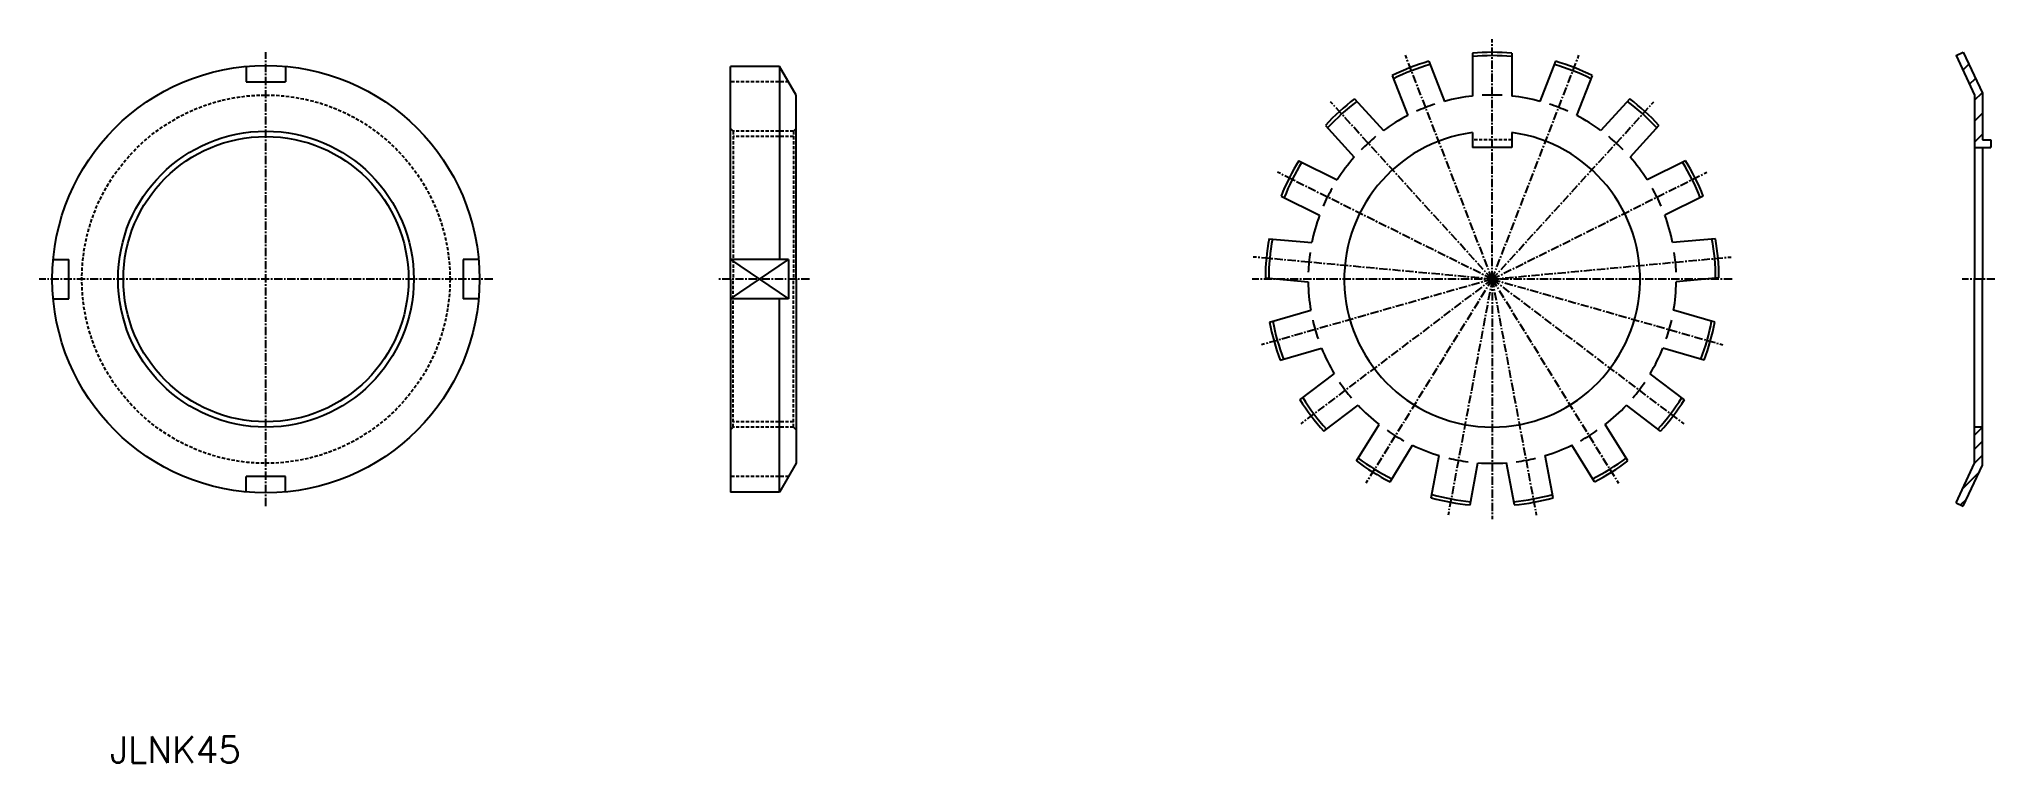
# Model space of a CAD drawing. Extents: x -20286 to -19844, y 30600 to 43224.
# Drawn here: x -20285.8 to -19988.3, y 38389 to 38499 of the extents above; entities outside this region: 3.
import ezdxf
from ezdxf.enums import TextEntityAlignment as Align

# ---------------------------------------------------------------- set-up
doc = ezdxf.new("R2010")
doc.units = 0
doc.header["$PDMODE"] = 1
doc.linetypes.add('CENTER', pattern=[2, 1.25, -0.25, 0.25, -0.25])
doc.linetypes.add('DASHED', pattern=[0.75, 0.5, -0.25])
doc.layers.get('0').update_dxf_attribs({"linetype": 'CONTINUOUS'})
doc.layers.add('CENTER', color=1, linetype='CENTER')
doc.styles.add('MISUMI', font='txt.shx')

# ---------------------------------------------------------------- blocks, each defined once
blk = doc.blocks.new('*X0')
at = {"color": 0, "linetype": 'CONTINUOUS'}
for p, q in [((-19991.4, 38438.8), (-19990.2, 38440)), ((-19991.4, 38436.68), (-19990.2, 38437.88)), ((-19991.4, 38434.56), (-19990.2, 38435.76)), ((-19993.22, 38430.62), (-19990.73, 38433.1)), ((-19993.52, 38428.2), (-19992.59, 38429.13))]:
    blk.add_line(p, q, dxfattribs=at)
blk = doc.blocks.new('*X1')
at = {"color": 0, "linetype": 'CONTINUOUS'}
for p, q in [((-19994.18, 38496.48), (-19994.12, 38496.54)), ((-19993.17, 38494.31), (-19992.27, 38495.21)), ((-19992.16, 38492.14), (-19991.26, 38493.04)), ((-19991.4, 38489.71), (-19990.25, 38490.87)), ((-19991.4, 38486.53), (-19990.2, 38487.73)), ((-19991.4, 38483.35), (-19990.2, 38484.55)), ((-19989.06, 38482.51), (-19988.9, 38482.67))]:
    blk.add_line(p, q, dxfattribs=at)

msp = doc.modelspace()

# ---------------------------------------------------------------- linework, layer by layer
at = {"color": 7, "linetype": 'CONTINUOUS'}
for p, q in [((-19988.23, 43224), (-19988.23, 43224)), ((-19988.23, 43223.54), (-19988.23, 43223.54)), ((-20067.77, 38496.88), (-20067.77, 38490.35)), ((-20061.77, 38496.88), (-20061.77, 38490.35)), ((-19994.2, 38496.5), (-19993.11, 38497.01)), ((-19994.2, 38496.5), (-19991.4, 38490.51)), ((-19993.11, 38497.01), (-19990.2, 38490.78)), ((-20254.3, 38494.87), (-20254.3, 38492.51)), ((-20248.3, 38494.87), (-20248.3, 38492.51)), ((-20180.64, 38462.51), (-20180.64, 38494.87)), ((-20173.16, 38494.87), (-20180.64, 38494.87)), ((-20170.64, 38490.51), (-20173.16, 38494.87)), ((-20173.16, 38494.87), (-20173.16, 38465.51)), ((-20079.98, 38493.48), (-20077.62, 38487.39)), ((-20074.39, 38495.64), (-20072.03, 38489.55)), ((-20055.15, 38495.64), (-20057.51, 38489.55)), ((-20049.56, 38493.48), (-20051.92, 38487.39)), ((-20254.3, 38492.51), (-20248.3, 38492.51)), ((-20170.64, 38462.51), (-20170.64, 38490.51)), ((-19991.4, 38490.51), (-19991.4, 38462.51)), ((-19990.2, 38490.78), (-19990.2, 38483.71)), ((-20085.71, 38489.93), (-20081.31, 38485.11)), ((-20043.83, 38489.93), (-20048.23, 38485.11)), ((-20090.14, 38485.89), (-20085.74, 38481.06)), ((-20067.77, 38484.81), (-20067.77, 38482.51)), ((-20061.77, 38484.81), (-20061.77, 38482.51)), ((-20039.4, 38485.89), (-20043.8, 38481.06)), ((-20061.77, 38482.51), (-20067.77, 38482.51)), ((-19991.4, 38482.51), (-19988.9, 38482.51)), ((-19990.2, 38483.71), (-19988.9, 38483.71)), ((-19990.2, 38482.51), (-19990.2, 38462.51)), ((-19988.9, 38483.71), (-19988.9, 38482.51)), ((-20094.2, 38480.52), (-20088.35, 38477.61)), ((-20035.34, 38480.52), (-20041.19, 38477.61)), ((-20096.87, 38475.15), (-20091.03, 38472.23)), ((-20032.67, 38475.15), (-20038.51, 38472.23)), ((-20098.72, 38468.67), (-20092.21, 38468.07)), ((-20030.82, 38468.67), (-20037.33, 38468.07)), ((-20283.66, 38465.51), (-20281.3, 38465.51)), ((-20281.3, 38459.51), (-20281.3, 38465.51)), ((-20218.94, 38465.51), (-20221.3, 38465.51)), ((-20221.3, 38465.51), (-20221.3, 38459.51)), ((-20171.79, 38465.51), (-20180.64, 38465.51)), ((-20171.79, 38465.51), (-20171.79, 38459.51)), ((-20180.64, 38462.51), (-20180.64, 38430.15)), ((-20170.64, 38462.51), (-20170.64, 38434.51)), ((-20099.27, 38462.69), (-20092.77, 38462.09)), ((-20030.27, 38462.69), (-20036.77, 38462.09)), ((-19991.4, 38434.51), (-19991.4, 38462.51)), ((-19990.2, 38434.24), (-19990.2, 38462.51)), ((-20283.66, 38459.51), (-20281.3, 38459.51)), ((-20218.94, 38459.51), (-20221.3, 38459.51)), ((-20171.79, 38459.51), (-20180.64, 38459.51)), ((-20173.16, 38430.15), (-20173.16, 38459.51)), ((-20098.65, 38455.99), (-20092.37, 38457.78)), ((-20030.89, 38455.99), (-20037.17, 38457.78)), ((-20097.01, 38450.22), (-20090.73, 38452.01)), ((-20032.53, 38450.22), (-20038.82, 38452.01)), ((-20094.01, 38444.19), (-20088.79, 38448.13)), ((-20035.54, 38444.19), (-20040.75, 38448.13)), ((-20090.39, 38439.4), (-20085.18, 38443.34)), ((-20039.15, 38439.4), (-20044.36, 38443.34)), ((-20085.41, 38434.87), (-20081.98, 38440.42)), ((-20044.13, 38434.87), (-20047.56, 38440.42)), ((-19990.2, 38440.01), (-19991.4, 38440.01)), ((-20080.31, 38431.71), (-20076.87, 38437.26)), ((-20049.23, 38431.71), (-20052.67, 38437.26)), ((-20170.64, 38434.51), (-20173.16, 38430.15)), ((-20074.03, 38429.28), (-20072.83, 38435.7)), ((-20068.14, 38428.18), (-20066.94, 38434.59)), ((-20061.4, 38428.18), (-20062.6, 38434.59)), ((-20055.51, 38429.28), (-20056.71, 38435.7)), ((-19994.2, 38428.52), (-19991.4, 38434.51)), ((-19993.11, 38428.01), (-19990.2, 38434.24)), ((-20254.3, 38430.15), (-20254.3, 38432.51)), ((-20248.3, 38432.51), (-20254.3, 38432.51)), ((-20248.3, 38430.15), (-20248.3, 38432.51)), ((-20173.16, 38430.15), (-20180.64, 38430.15)), ((-19994.2, 38428.52), (-19993.11, 38428.01))]:
    msp.add_line(p, q, dxfattribs=at)
at = {"color": 3, "linetype": 'DASHED'}
for p, q in [((-20171.79, 38492.51), (-20180.64, 38492.51)), ((-20180.64, 38485.41), (-20180.24, 38485.01)), ((-20171.04, 38485.01), (-20180.24, 38485.01)), ((-20180.24, 38485.01), (-20180.24, 38462.51)), ((-20170.64, 38485.41), (-20171.04, 38485.01)), ((-20171.04, 38485.01), (-20171.04, 38462.51)), ((-20171.04, 38484.2), (-20180.24, 38484.2)), ((-20061.77, 38483.71), (-20067.77, 38483.71)), ((-20180.24, 38440.01), (-20180.24, 38462.51)), ((-20171.04, 38440.01), (-20171.04, 38462.51)), ((-20180.64, 38439.61), (-20180.24, 38440.01)), ((-20171.04, 38440.82), (-20180.24, 38440.82)), ((-20171.04, 38440.01), (-20180.24, 38440.01)), ((-20170.64, 38439.61), (-20171.04, 38440.01)), ((-20171.79, 38432.51), (-20180.64, 38432.51))]:
    msp.add_line(p, q, dxfattribs=at)
at = {"color": 3, "linetype": 'CONTINUOUS'}
for p, q in [((-20180.64, 38465.51), (-20171.79, 38459.51)), ((-20180.64, 38459.51), (-20171.79, 38465.51))]:
    msp.add_line(p, q, dxfattribs=at)
at = {"color": 7, "linetype": 'CONTINUOUS'}
for radius in [32.5, 21.69]:
    msp.add_circle((-20251.3, 38462.51), radius, dxfattribs=at)
at = {"color": 3, "linetype": 'DASHED'}
msp.add_circle((-20251.3, 38462.51), 28, dxfattribs=at)
at = {"color": 3, "linetype": 'CONTINUOUS'}
msp.add_circle((-20251.3, 38462.51), 22.5, dxfattribs=at)
at = {"color": 7, "linetype": 'CONTINUOUS'}
for radius, start, end in [(34.5, 85.0115, 94.9885), (33.99, 84.9368, 95.0632), (34.5, 106.1879, 116.165), (33.99, 106.1133, 116.2396), (33.99, 63.7604, 73.8867), (34.5, 63.835, 73.8121), (28, 86.9291, 93.0709), (34.5, 127.3644, 137.3415), (33.99, 127.2898, 137.4161), (28, 108.1056, 114.2474), (28, 96.1506, 105.0258), (28, 96.1506, 105.0258), (28, 96.1506, 105.0258), (28, 96.1506, 105.0258), (28, 74.9742, 83.8494), (28, 74.9742, 83.8494), (28, 74.9742, 83.8494), (28, 74.9742, 83.8494), (28, 65.7526, 71.8944), (33.99, 42.5839, 52.7102), (34.5, 42.6585, 52.6356), (22.5, 97.6623, 82.3377), (28, 117.3271, 126.2023), (28, 117.3271, 126.2023), (28, 117.3271, 126.2023), (28, 117.3271, 126.2023), (28, 53.7977, 62.6729), (28, 53.7977, 62.6729), (28, 53.7977, 62.6729), (28, 53.7977, 62.6729), (28, 129.2821, 135.4238), (28, 44.5762, 50.7179), (34.5, 148.5409, 158.518), (33.99, 148.4663, 158.5926), (28, 138.5036, 147.3788), (28, 138.5036, 147.3788), (28, 138.5036, 147.3788), (28, 138.5036, 147.3788), (28, 32.6212, 41.4964), (28, 32.6212, 41.4964), (28, 32.6212, 41.4964), (28, 32.6212, 41.4964), (33.99, 21.4074, 31.5337), (34.5, 21.482, 31.4591), (28, 150.4585, 156.6003), (28, 23.3997, 29.5415), (28, 159.6801, 168.5552), (28, 159.6801, 168.5552), (28, 159.6801, 168.5552), (28, 159.6801, 168.5552), (28, 11.4448, 20.3199), (28, 11.4448, 20.3199), (28, 11.4448, 20.3199), (28, 11.4448, 20.3199), (34.5, 169.7173, 179.6944), (33.99, 169.6427, 179.769), (33.99, 0.231, 10.3573), (34.5, 0.3056, 10.2827), (28, 171.635, 177.7768), (28, 2.2232, 8.365), (28, 180.8565, 189.7317), (28, 180.8565, 189.7317), (28, 180.8565, 189.7317), (28, 180.8565, 189.7317), (28, 350.2683, 359.1435), (28, 350.2683, 359.1435), (28, 350.2683, 359.1435), (28, 350.2683, 359.1435), (34.5, 190.8938, 200.8709), (33.99, 190.8192, 200.9455), (28, 192.8115, 198.9532), (28, 341.0468, 347.1885), (33.99, 339.0545, 349.1808), (34.5, 339.1291, 349.1062), (28, 202.033, 210.9082), (28, 202.033, 210.9082), (28, 202.033, 210.9082), (28, 202.033, 210.9082), (28, 329.0918, 337.967), (28, 329.0918, 337.967), (28, 329.0918, 337.967), (28, 329.0918, 337.967), (28, 213.9879, 220.1297), (28, 319.8703, 326.0121), (34.5, 212.0703, 222.0474), (33.99, 211.9957, 222.122), (28, 223.2095, 232.0847), (28, 223.2095, 232.0847), (28, 223.2095, 232.0847), (28, 223.2095, 232.0847), (28, 307.9153, 316.7905), (28, 307.9153, 316.7905), (28, 307.9153, 316.7905), (28, 307.9153, 316.7905), (33.99, 317.878, 328.0043), (34.5, 317.9526, 327.9297), (28, 235.1644, 241.3062), (28, 244.3859, 253.2611), (28, 244.3859, 253.2611), (28, 244.3859, 253.2611), (28, 244.3859, 253.2611), (28, 286.7389, 295.6141), (28, 286.7389, 295.6141), (28, 286.7389, 295.6141), (28, 286.7389, 295.6141), (28, 298.6938, 304.8356), (34.5, 233.2468, 243.2238), (33.99, 233.1721, 243.2985), (28, 256.3409, 262.4827), (28, 265.5624, 274.4376), (28, 265.5624, 274.4376), (28, 265.5624, 274.4376), (28, 265.5624, 274.4376), (28, 277.5173, 283.6591), (33.99, 296.7015, 306.8279), (34.5, 296.7762, 306.7532), (34.5, 254.4232, 264.4003), (33.99, 254.3486, 264.4749), (33.99, 275.5251, 285.6514), (34.5, 275.5997, 285.5768)]:
    msp.add_arc((-20064.77, 38462.51), radius, start, end, dxfattribs=at)
msp.add_point((-19844.35, 30599.58), dxfattribs=at)
at = {"layer": 'CENTER', "color": 1, "linetype": 'CENTER'}
for p, q in [((-20251.3, 38428.01), (-20251.3, 38497.01)), ((-20064.77, 38462.51), (-20077.96, 38496.55)), ((-20064.77, 38462.51), (-20064.77, 38499.01)), ((-20064.77, 38462.51), (-20051.58, 38496.55)), ((-20064.77, 38462.51), (-20089.36, 38489.48)), ((-20064.77, 38462.51), (-20040.18, 38489.48)), ((-20064.77, 38462.51), (-20097.44, 38478.78)), ((-20064.77, 38462.51), (-20032.1, 38478.78)), ((-20064.77, 38462.51), (-20101.11, 38465.88)), ((-20064.77, 38462.51), (-20028.43, 38465.88)), ((-20216.8, 38462.51), (-20285.8, 38462.51)), ((-20168.64, 38462.51), (-20182.64, 38462.51)), ((-20028.27, 38462.51), (-20101.27, 38462.51)), ((-20064.77, 38462.51), (-20099.88, 38452.52)), ((-20064.77, 38462.51), (-20093.9, 38440.51)), ((-20064.77, 38462.51), (-20083.99, 38431.48)), ((-20064.77, 38462.51), (-20071.48, 38426.63)), ((-20064.77, 38462.51), (-20058.06, 38426.63)), ((-20064.77, 38462.51), (-20045.56, 38431.48)), ((-20064.77, 38462.51), (-20035.64, 38440.51)), ((-20064.77, 38462.51), (-20029.66, 38452.52)), ((-20064.77, 38462.51), (-20064.77, 38426.01)), ((-19988.3, 38462.51), (-19993.3, 38462.51))]:
    msp.add_line(p, q, dxfattribs=at)

# ---------------------------------------------------------------- block references
at = {"color": 3, "linetype": 'CONTINUOUS'}
for name in ['*X1', '*X0']:
    msp.add_blockref(name, (0, 0), dxfattribs=at)

# ---------------------------------------------------------------- texts
at = {"color": 7, "linetype": 'CONTINUOUS', "style": 'MISUMI'}
msp.add_text('JLNK45', height=4, dxfattribs=at).set_placement((-20265.06, 38388.96), align=Align.CENTER)

doc.saveas('drawing.dxf')
